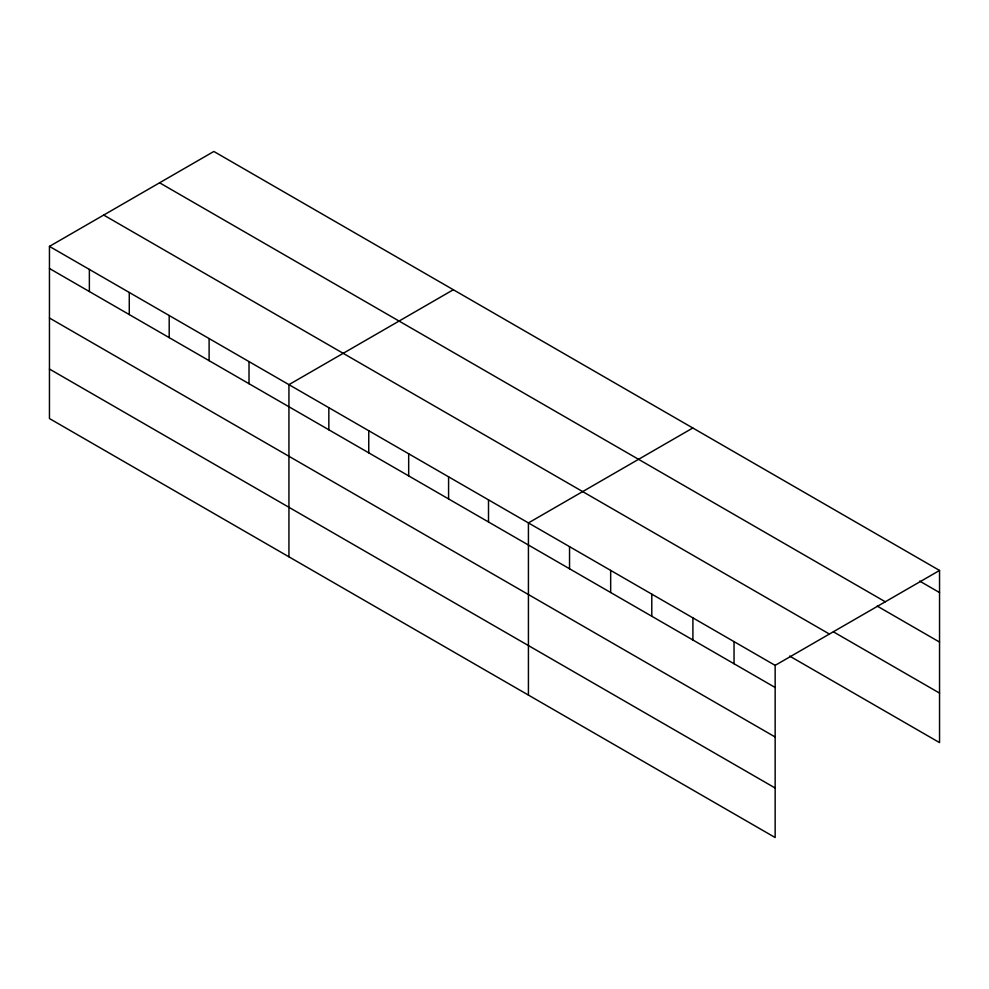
<?xml version="1.0" encoding="UTF-8"?>
<svg xmlns="http://www.w3.org/2000/svg" width="989" height="989" viewBox="0 0 989 989"><rect width="100%" height="100%" fill="white"/><g stroke="black" fill="none" stroke-linecap="round" stroke-linejoin="round"><path stroke-width="1.48" d="M775.153 736.99L775.153 665.362L49.45 246.385L49.45 418.545L775.153 837.535L775.153 736.99L49.45 318.013M789.642 656.078L939.55 742.615L939.55 570.455L213.847 151.465L49.45 246.385M453.321 289.74L288.936 384.647L288.936 556.807M692.807 428.002L528.423 522.909L528.423 695.069M775.153 665.362L939.55 570.455M919.646 581.075L939.55 592.572M159.588 182.792L885.303 601.782M877.206 606.084L939.55 642.084M833.43 631.835L939.55 693.104M103.697 215.058L829.412 634.048M49.45 268.489L775.153 687.479M49.45 369.033L775.153 788.01M734.036 641.626L734.036 663.73M692.906 617.878L692.906 639.994M651.788 594.142L651.788 616.246M610.67 570.393L610.67 592.51M569.54 546.657L569.54 568.762M488.504 499.865L488.504 521.982M448.586 476.822L448.586 498.938M408.68 453.778L408.68 475.894M368.761 430.734L368.761 452.851M328.843 407.691L328.843 429.807M249.018 361.603L249.018 383.72M209.112 338.559L209.112 360.664M169.193 315.516L169.193 337.62M129.275 292.472L129.275 314.576M89.369 269.428L89.369 291.532"/></g></svg>
